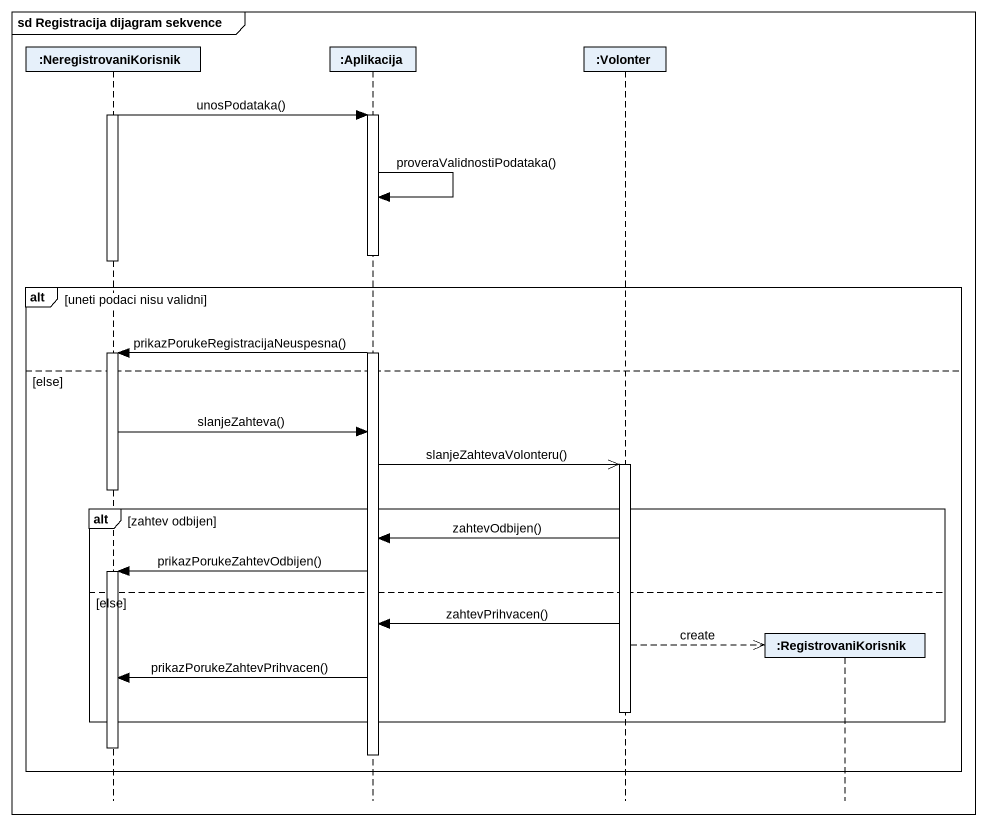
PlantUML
@startuml
mainframe sd Registracija dijagram sekvence
hide footbox
participant ":NeregistrovaniKorisnik" as NeregistrovaniKorisnik
participant ":Aplikacija" as Aplikacija
participant ":Volonter" as Volonter
participant ":RegistrovaniKorisnik" as RegistrovaniKorisnik

activate NeregistrovaniKorisnik
NeregistrovaniKorisnik -> Aplikacija : unosPodataka()
activate Aplikacija
Aplikacija -> Aplikacija : proveraValidnostiPodataka()
deactivate NeregistrovaniKorisnik
alt uneti podaci nisu validni
  Aplikacija -> NeregistrovaniKorisnik : prikazPorukeRegistracijaNeuspesna()
  activate NeregistrovaniKorisnik
else else
  NeregistrovaniKorisnik -> Aplikacija : slanjeZahteva()
  Aplikacija ->> Volonter : slanjeZahtevaVolonteru()
  activate Volonter
  deactivate NeregistrovaniKorisnik
  alt zahtev odbijen
    Volonter -> Aplikacija : zahtevOdbijen()
    Aplikacija -> NeregistrovaniKorisnik : prikazPorukeZahtevOdbijen()
    activate NeregistrovaniKorisnik
  else else
    Volonter -> Aplikacija : zahtevPrihvacen()
    Volonter -->> RegistrovaniKorisnik ** : create
    Aplikacija -> NeregistrovaniKorisnik : prikazPorukeZahtevPrihvacen()
    deactivate Volonter
  end
  deactivate NeregistrovaniKorisnik
  deactivate Aplikacija
end
@enduml
